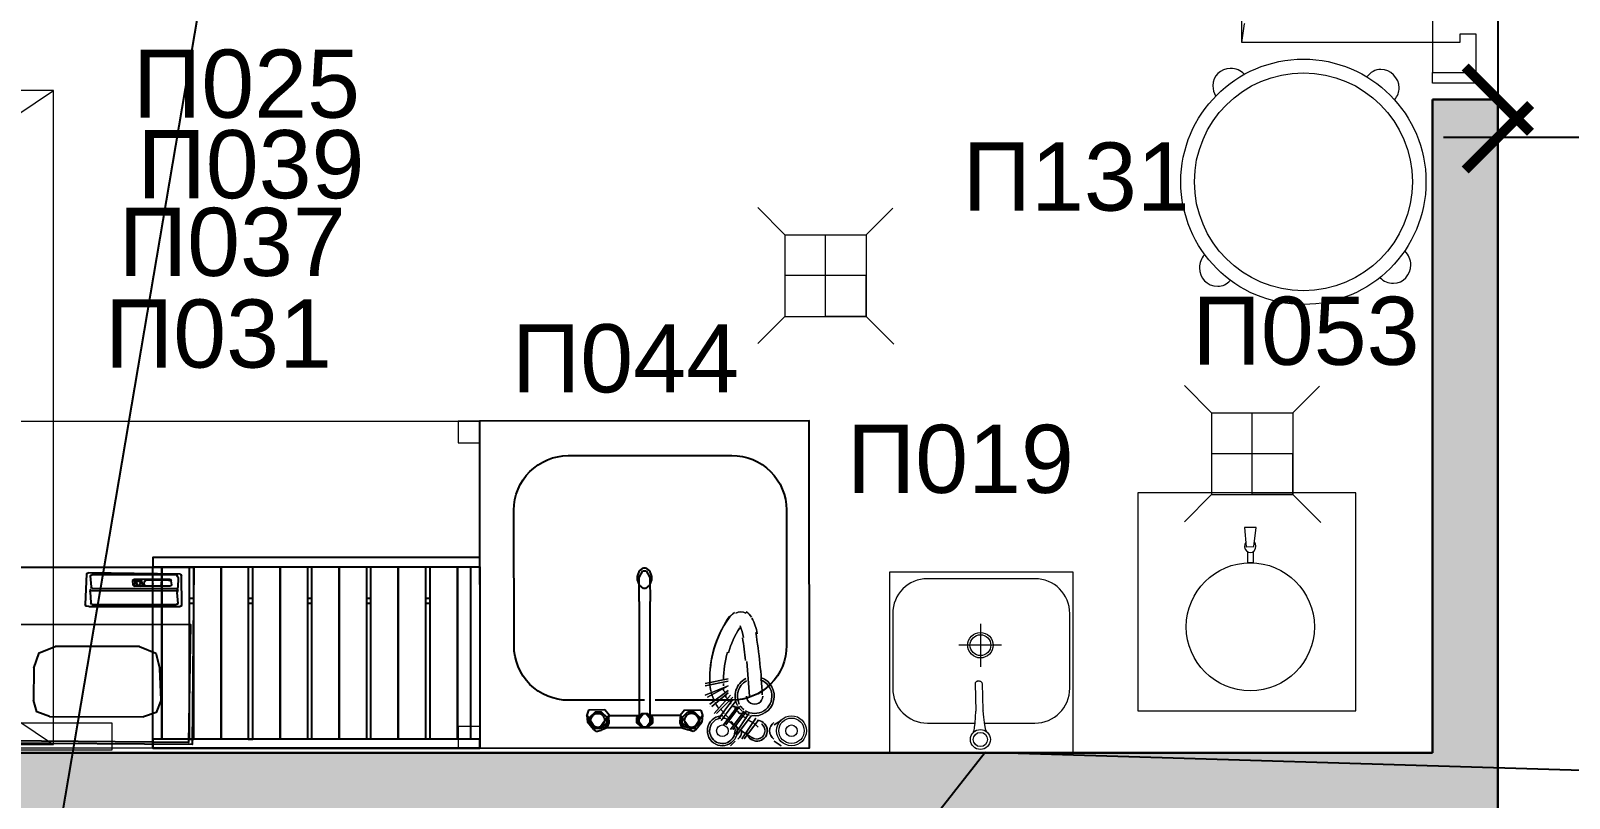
# Model space of a CAD drawing. Header units: millimetres. Extents: x -241391 to 8718866, y 0 to 143518.
# Drawn here: x -214727 to -211903, y 109487 to 110895 of the extents above; entities that cross this region are included whole.
import ezdxf
from ezdxf import colors
from ezdxf.entities.mleader import LeaderData, LeaderLine
from ezdxf.math import Vec2, Vec3

# ---------------------------------------------------------------- set-up
doc = ezdxf.new("R2010")
doc.units = ezdxf.units.MM
doc.header["$MEASUREMENT"] = 0
doc.linetypes.add('ACAD_ISO03W100', pattern=[30, 12, -18])
doc.layers.get('0').update_dxf_attribs({"color": 250, "lineweight": 9})
for name, color, linetype, lineweight in [('АР_Двери', 5, 'Continuous', 18), ('АР_Перегородки газоблок', 165, 'Continuous', 30), ('АР_Перегородки газоблок_Штрих', 165, 'Continuous', 5), ('ТХ_пищеблок', 30, 'Continuous', 20)]:
    doc.layers.add(name, color=color, linetype=linetype, lineweight=lineweight)
for name, color, linetype in [('ТХ_ВК_оборуд.ТХ', 5, 'Continuous'), ('ТХ_ВК_трапы', 5, 'Continuous'), ('ТХ_пищеблок_позиции', 5, 'Continuous')]:
    doc.layers.add(name, color=color, linetype=linetype)
doc.layers.add('ТХ_привязка ТХ', color=7, linetype='Continuous', true_color=0x163d5c)
doc.styles.add('Standart Arial', font='arial.ttf', dxfattribs={"width": 0.7, "height": 250})

# ---------------------------------------------------------------- blocks, each defined once
blk = doc.blocks.new('_Dot')
at = {"color": 0, "linetype": 'ByBlock', "lineweight": -2}
blk.add_line((-0.5, 0), (-1, 0), dxfattribs=at)
at = {"color": 0, "linetype": 'ByBlock', "const_width": 0.5}
blk.add_lwpolyline([(-0.25, 0, 1), (0.25, 0, 1)], format="xyb", close=True, dxfattribs=at)
blk = doc.blocks.new('Полуторная_на лестницу')
at = {"color": 253}
for points in [[(75, 80), (75, 1080), (124.9, 1080), (124.9, 80)], [(1375.1, 430), (1375.1, 80), (1425, 80), (1425, 430)]]:
    blk.add_lwpolyline(points, close=True, dxfattribs=at)
for points in [[(0, 0), (0, 80), (20, 80), (20, 0), (0, 0)], [(20, 80), (20, 0), (90, 0), (90, 30), (75, 30), (75, 80), (20, 80)], [(1480, 80), (1480, 0), (1410, 0), (1410, 30), (1425, 30), (1425, 80), (1480, 80)], [(1500, 0), (1500, 80), (1480, 80), (1480, 0), (1500, 0)]]:
    blk.add_lwpolyline(points, dxfattribs=at)
at = {"color": 253, "linetype": 'ACAD_ISO03W100', "ltscale": 3}
for centre, radius, start, end in [((75, 80), 1000, 0, 90), ((1465.4, 39.6), 392.5, 95.9075, 174.0925)]:
    blk.add_arc(centre, radius, start, end, dxfattribs=at)
blk = doc.blocks.new('Трап ТХ')
at = {"layer": 'ТХ_ВК_трапы', "color": 5, "lineweight": 0}
for p, q in [((305243.2, -196674.3), (305292.9, -196724.5)), ((305491.2, -196675.5), (305442.2, -196724.5)), ((305292.9, -196724.5), (305292.9, -196874.5)), ((305292.9, -196724.5), (305442.2, -196724.5)), ((305367.6, -196874.5), (305367.6, -196724.5)), ((305442.2, -196724.5), (305442.2, -196874.5)), ((305442.2, -196799.5), (305292.9, -196799.5)), ((305442.2, -196874.5), (305442.2, -196799.5)), ((305243.2, -196924.3), (305292.9, -196874.5)), ((305292.9, -196874.5), (305442.2, -196874.5)), ((305442.2, -196874.5), (305367.6, -196874.5)), ((305493.2, -196925.5), (305442.2, -196874.5))]:
    blk.add_line(p, q, dxfattribs=at)
blk = doc.blocks.new('_ArchTick')
at = {"color": 0, "linetype": 'ByBlock', "const_width": 0.15}
blk.add_lwpolyline([(-0.5, -0.5), (0.5, 0.5)], dxfattribs=at)

msp = doc.modelspace()

# ---------------------------------------------------------------- hatches: boundary and pattern name
at = {"layer": 'АР_Перегородки газоблок_Штрих', "ltscale": 100}
h = msp.add_hatch(dxfattribs=at)
h.set_pattern_fill('AR-CONC', color=253, scale=30)
h.set_pattern_definition([(50, (0, 0), (215.17805, -18.82564), [22.5, -247.5]), (355, (0, 0), (-41.6254, 225.65764), [18, -198]), (100.45144, (17.93, -1.57), (173.55265, 206.832), [19.12206, -210.34263]), (46.1842, (0, 60), (320.1724, -49.65578), [33.75, -371.25]), (96.63564, (26.68, 55.86), (280.3986, 292.2356), [28.6831, -315.51413]), (351.18416, (0, 60), (280.3986, 292.2356), [27, -297]), (21, (30, 45), (179.07212, -120.78567), [22.5, -247.5]), (326, (30, 45), (72.9946, 217.54501), [18, -198]), (71.45144, (44.92, 34.93), (252.06671, 96.75935), [19.12206, -210.34263]), (37.5, (0, 0), (3.647957, 99.868156), [0, -195.6, 0, -201, 0, -198.75]), (7.5, (0, 0), (78.92086, 118.323514), [0, -114.6, 0, -191.1, 0, -75.75]), (327.5, (-66.9, 0), (160.14673, -6.766462), [0, -75, 0, -234, 0, -310.5]), (317.5, (-96.9, 0), (174.95585, 30.031495), [0, -97.5, 0, -155.4, 0, -220.5])])
h.paths.add_polyline_path([(-212033.9, 110768.7), (-212153.9, 110768.7), (-212153.9, 109570.6), (-217983.9, 109570.6), (-217983.9, 109450.6), (-212153.9, 109450.6), (-212153.9, 108166), (-212033.9, 108166)])

# ---------------------------------------------------------------- linework, layer by layer
at = {"layer": 'АР_Перегородки газоблок', "ltscale": 100}
for points in [[(-212153.9, 110768.7), (-212033.9, 110768.7)], [(-212153.9, 110768.7), (-212153.9, 109570.6)], [(-217983.9, 109570.6), (-212153.9, 109570.6)]]:
    msp.add_lwpolyline(points, dxfattribs=at)
at = {"layer": 'АР_Перегородки газоблок', "color": 253, "ltscale": 100}
msp.add_lwpolyline([(-212033.9, 110768.7), (-212033.9, 108166)], dxfattribs=at)
at = {"layer": 'ТХ_пищеблок'}
for p, q in [((-216484.9, 109585.6, 40.2), (-214684.9, 110785.6, 40.2)), ((-216484.9, 110785.6, 40.2), (-214684.9, 109585.6, 40.2)), ((-214802.5, 110178.9, 35.1), (-213902.5, 110178.9, 35.1)), ((-213902.5, 110178.9, 35.1), (-213942.5, 110178.9, 35.1)), ((-213942.5, 110178.9, 35.1), (-213942.5, 110138.9, 35.1)), ((-213902.5, 110178.9, 35.1), (-213902.5, 109578.9, 35.1)), ((-213902.5, 110138.9, 35.1), (-213902.5, 110178.9, 35.1)), ((-213942.5, 110138.9, 35.1), (-213902.5, 110138.9, 35.1)), ((-212294.6, 110047.5), (-212694.6, 110047.5)), ((-212694.6, 110047.5), (-212694.6, 109647.5)), ((-212294.6, 109647.5), (-212294.6, 110047.5)), ((-212477.9, 109983.7, -11.1), (-212499.3, 109983.7, -11.1)), ((-212499.3, 109983.7, -11.1), (-212495.7, 109948.5, -11.1)), ((-212481.7, 109948.6, -11.1), (-212477.9, 109983.7, -11.1)), ((-212495.7, 109948.5, -11.1), (-212481.7, 109948.6, -11.1)), ((-212493.1, 109919, -11.1), (-212493.1, 109939, -11.1)), ((-212483.4, 109939.1, -11.1), (-212483.4, 109919, -11.1)), ((-212483.4, 109919, -11.1), (-212493.1, 109919, -11.1)), ((-212813.8, 109901.8, 35.1), (-213150.8, 109901.8, 35.1)), ((-213150.8, 109901.8, 35.1), (-213150.8, 109569.8, 35.1)), ((-212883.8, 109889.8, 35.1), (-213080.8, 109889.8, 35.1)), ((-212813.8, 109569.8, 35.1), (-212813.8, 109901.8, 35.1)), ((-213144.8, 109825.8, 35.1), (-213144.8, 109688.8, 35.1)), ((-212819.8, 109688.8, 35.1), (-212819.8, 109825.8, 35.1)), ((-212983.8, 109806.7, 35.1), (-212983.7, 109728.4, 35.1)), ((-212945.1, 109767.9, 35.1), (-213023.4, 109767.8, 35.1)), ((-212993.3, 109697.4, 35.1), (-212993, 109698.4, 35.1)), ((-212993.3, 109697.4, 35.1), (-212993, 109698.4, 35.1)), ((-212993.3, 109697.4, 35.1), (-212991.9, 109647, 35.1)), ((-212993.3, 109697.4, 35.1), (-212991.9, 109647, 35.1)), ((-212993, 109698.4, 35.1), (-212992.6, 109699.3, 35.1)), ((-212992.6, 109699.3, 35.1), (-212991.9, 109700.2, 35.1)), ((-212991.9, 109700.2, 35.1), (-212991.1, 109700.9, 35.1)), ((-212991.9, 109700.2, 35.1), (-212991.1, 109700.9, 35.1)), ((-212991.1, 109700.9, 35.1), (-212990.2, 109701.5, 35.1)), ((-212991.1, 109700.9, 35.1), (-212990.2, 109701.5, 35.1)), ((-212990.4, 109701.6, 35.1), (-212989.9, 109702, 35.1)), ((-212990.2, 109701.5, 35.1), (-212989.2, 109701.9, 35.1)), ((-212990.2, 109701.5, 35.1), (-212989.2, 109701.9, 35.1)), ((-212989.9, 109702, 35.1), (-212989.1, 109702.3, 35.1)), ((-212989.6, 109702, 35.1), (-212988.5, 109702.3, 35.1)), ((-212989.6, 109702, 35.1), (-212988.5, 109702.3, 35.1)), ((-212989.1, 109702.3, 35.1), (-212988.3, 109702.5, 35.1)), ((-212988.5, 109702.3, 35.1), (-212987.4, 109702.4, 35.1)), ((-212988.5, 109702.3, 35.1), (-212987.4, 109702.4, 35.1)), ((-212988.3, 109702.5, 35.1), (-212987.4, 109702.6, 35.1)), ((-212987.4, 109702.6, 35.1), (-212986.6, 109702.6, 35.1)), ((-212987.4, 109702.4, 35.1), (-212986.3, 109702.3, 35.1)), ((-212987.4, 109702.4, 35.1), (-212986.3, 109702.3, 35.1)), ((-212986.6, 109702.6, 35.1), (-212985.8, 109702.4, 35.1)), ((-212986.3, 109702.3, 35.1), (-212985.2, 109702.1, 35.1)), ((-212986.3, 109702.3, 35.1), (-212985.2, 109702.1, 35.1)), ((-212985.8, 109702.4, 35.1), (-212985, 109702.1, 35.1)), ((-212985, 109702.1, 35.1), (-212984.4, 109701.8, 35.1)), ((-212984.9, 109702.1, 35.1), (-212983.8, 109701.7, 35.1)), ((-212984.9, 109702.1, 35.1), (-212983.8, 109701.7, 35.1)), ((-212983.8, 109701.7, 35.1), (-212982.9, 109701.1, 35.1)), ((-212983.8, 109701.7, 35.1), (-212982.9, 109701.1, 35.1)), ((-212982.9, 109701.1, 35.1), (-212982.1, 109700.4, 35.1)), ((-212982.9, 109701.1, 35.1), (-212982.1, 109700.4, 35.1)), ((-212982.1, 109700.4, 35.1), (-212981.4, 109699.6, 35.1)), ((-212981.4, 109699.6, 35.1), (-212980.9, 109698.7, 35.1)), ((-212981.4, 109699.6, 35.1), (-212980.9, 109698.7, 35.1)), ((-212980.9, 109698.7, 35.1), (-212980.6, 109697.8, 35.1)), ((-212980.9, 109698.7, 35.1), (-212980.6, 109697.8, 35.1)), ((-212980.6, 109697.8, 35.1), (-212979.1, 109648.4, 35.1)), ((-212993.5, 109624.6, 35.1), (-212992.5, 109635.6, 35.1)), ((-212992.5, 109635.6, 35.1), (-212991.9, 109647, 35.1)), ((-212979.2, 109648.4, 35.1), (-212979.1, 109648.4, 35.1)), ((-212979.1, 109648.4, 35.1), (-212979, 109647.4, 35.1)), ((-212979.1, 109648.4, 35.1), (-212979, 109647.4, 35.1)), ((-212977.8, 109636, 35.1), (-212979, 109647.4, 35.1)), ((-212976.5, 109625.7, 35.1), (-212977.8, 109636, 35.1)), ((-212975.2, 109617.8, 35.1), (-212976.5, 109625.8, 35.1)), ((-212694.6, 109647.5), (-212294.6, 109647.5)), ((-213902.5, 109618.9, 35.1), (-213942.5, 109618.9, 35.1)), ((-213942.5, 109618.9, 35.1), (-213942.5, 109578.9, 35.1)), ((-213902.5, 109578.9, 35.1), (-213902.5, 109618.9, 35.1)), ((-213080.8, 109624.8, 35.1), (-212993.5, 109624.8, 35.1)), ((-212996.8, 109607.5, 35.1), (-212995.5, 109610.9, 35.1)), ((-212995.5, 109610.7, 35.1), (-212994.4, 109616.7, 35.1)), ((-212994.4, 109616.7, 35.1), (-212993.5, 109624.7, 35.1)), ((-212976.4, 109624.8, 35.1), (-212883.8, 109624.8, 35.1)), ((-212973.7, 109612, 35.1), (-212975.2, 109617.8, 35.1)), ((-212972.2, 109608.8, 35.1), (-212973.7, 109612.1, 35.1)), ((-212972.2, 109608.8, 35.1), (-212973.7, 109612.1, 35.1)), ((-213902.5, 109578.9, 35.1), (-214802.5, 109578.9, 35.1)), ((-213942.5, 109578.9, 35.1), (-213902.5, 109578.9, 35.1)), ((-213150.8, 109569.8, 35.1), (-212813.8, 109569.8, 35.1))]:
    msp.add_line(p, q, dxfattribs=at)
at = {"layer": 'ТХ_пищеблок', "linetype": 'ByBlock', "lineweight": -2, "ltscale": 100}
for p, q in [((-213609.3, 109904, 35.1), (-213602.3, 109910, 35.1)), ((-213602.3, 109910, 35.1), (-213598.3, 109910, 35.1)), ((-213598.3, 109910, 35.1), (-213591.3, 109904, 35.1)), ((-213613.3, 109894, 35.1), (-213609.3, 109904, 35.1)), ((-213613.3, 109888, 35.1), (-213613.3, 109894, 35.1)), ((-213609.3, 109878, 35.1), (-213613.3, 109888, 35.1)), ((-213610.3, 109892, 35.1), (-213603.3, 109904, 35.1)), ((-213610.2, 109848, 35.1), (-213610.3, 109892, 35.1)), ((-213603.3, 109904, 35.1), (-213597.3, 109904, 35.1)), ((-213597.3, 109904, 35.1), (-213590.3, 109892, 35.1)), ((-213591.3, 109904, 35.1), (-213587.3, 109894, 35.1)), ((-213587.3, 109888, 35.1), (-213591.3, 109878, 35.1)), ((-213590.3, 109892, 35.1), (-213590.2, 109848, 35.1)), ((-213587.3, 109894, 35.1), (-213587.3, 109888, 35.1)), ((-213602.3, 109872, 35.1), (-213609.3, 109878, 35.1)), ((-213598.3, 109872, 35.1), (-213602.3, 109872, 35.1)), ((-213591.3, 109878, 35.1), (-213598.3, 109872, 35.1)), ((-213610.2, 109848, 35.1), (-213610, 109639, 35.1)), ((-213590, 109638.9, 35.1), (-213590.2, 109848, 35.1)), ((-213703, 109648.3, 35.1), (-213706.1, 109639.3, 35.1)), ((-213703, 109648.3, 35.1), (-213706.1, 109639.3, 35.1)), ((-213690.1, 109615.2, 35.1), (-213706.1, 109639.3, 35.1)), ((-213706.1, 109639.3, 35.1), (-213705.1, 109626.3, 35.1)), ((-213690.1, 109615.2, 35.1), (-213706.1, 109639.3, 35.1)), ((-213694.1, 109613.2, 35.1), (-213705.1, 109626.3, 35.1)), ((-213694.1, 109613.2, 35.1), (-213705.1, 109626.3, 35.1)), ((-213673, 109649.2, 35.1), (-213703, 109648.3, 35.1)), ((-213673, 109649.2, 35.1), (-213703, 109648.3, 35.1)), ((-213691, 109645.2, 35.1), (-213701.1, 109635.3, 35.1)), ((-213691, 109645.2, 35.1), (-213701.1, 109635.3, 35.1)), ((-213701.1, 109625.3, 35.1), (-213701.1, 109635.3, 35.1)), ((-213701.1, 109625.3, 35.1), (-213701.1, 109635.3, 35.1)), ((-213679, 109645.2, 35.1), (-213691, 109645.2, 35.1)), ((-213679, 109645.2, 35.1), (-213691, 109645.2, 35.1)), ((-213668.1, 109636.2, 35.1), (-213682.1, 109616.2, 35.1)), ((-213668.1, 109636.2, 35.1), (-213682.1, 109616.2, 35.1)), ((-213669.1, 109635.2, 35.1), (-213679, 109645.2, 35.1)), ((-213669.1, 109635.2, 35.1), (-213679, 109645.2, 35.1)), ((-213665.1, 109639.2, 35.1), (-213673, 109649.2, 35.1)), ((-213665.1, 109639.2, 35.1), (-213673, 109649.2, 35.1)), ((-213671.1, 109618.2, 35.1), (-213666.1, 109627.2, 35.1)), ((-213671.1, 109618.2, 35.1), (-213666.1, 109627.2, 35.1)), ((-213669.1, 109625.2, 35.1), (-213669.1, 109635.2, 35.1)), ((-213669.1, 109625.2, 35.1), (-213669.1, 109635.2, 35.1)), ((-213668.1, 109636.2, 35.1), (-213665.1, 109639.2, 35.1)), ((-213668.1, 109636.2, 35.1), (-213665.1, 109639.2, 35.1)), ((-213666.1, 109627.2, 35.1), (-213668.1, 109636.2, 35.1)), ((-213666.1, 109627.2, 35.1), (-213668.1, 109636.2, 35.1)), ((-213665.1, 109639.2, 35.1), (-213666.1, 109636.2, 35.1)), ((-213665.1, 109639.2, 35.1), (-213666.1, 109636.2, 35.1)), ((-213665.1, 109625.2, 35.1), (-213666.1, 109636.2, 35.1)), ((-213665.1, 109625.2, 35.1), (-213666.1, 109636.2, 35.1)), ((-213665.2, 109638.9, 35.1), (-213610, 109638.9, 35.1)), ((-213606.1, 109642.1, 35.1), (-213615.1, 109635.1, 35.1)), ((-213606.1, 109642.1, 35.1), (-213615.1, 109635.1, 35.1)), ((-213615.1, 109635.1, 35.1), (-213615.1, 109625.1, 35.1)), ((-213615.1, 109635.1, 35.1), (-213615.1, 109625.1, 35.1)), ((-213605.1, 109642.1, 35.1), (-213612.1, 109635.1, 35.1)), ((-213605.1, 109642.1, 35.1), (-213612.1, 109635.1, 35.1)), ((-213612.1, 109635.1, 35.1), (-213612.1, 109624.1, 35.1)), ((-213612.1, 109635.1, 35.1), (-213612.1, 109624.1, 35.1)), ((-213610.1, 109632.9, 35.1), (-213603.1, 109642.1, 35.1)), ((-213610.1, 109627, 35.1), (-213610.1, 109632.9, 35.1)), ((-213610.1, 109627.1, 35.1), (-213603.1, 109617.1, 35.1)), ((-213610.1, 109627.1, 35.1), (-213603.1, 109617.1, 35.1)), ((-213594.1, 109642.1, 35.1), (-213606.1, 109642.1, 35.1)), ((-213594.1, 109642.1, 35.1), (-213606.1, 109642.1, 35.1)), ((-213590.1, 109632.9, 35.1), (-213597.1, 109642.1, 35.1)), ((-213597.1, 109617.1, 35.1), (-213590.1, 109627.1, 35.1)), ((-213597.1, 109617.1, 35.1), (-213590.1, 109627.1, 35.1)), ((-213588.1, 109635, 35.1), (-213595.1, 109642.1, 35.1)), ((-213588.1, 109635, 35.1), (-213595.1, 109642.1, 35.1)), ((-213585.1, 109635, 35.1), (-213594.1, 109642.1, 35.1)), ((-213585.1, 109635, 35.1), (-213594.1, 109642.1, 35.1)), ((-213590.1, 109627.1, 35.1), (-213590.1, 109632.9, 35.1)), ((-213534.9, 109639, 35.1), (-213590, 109638.9, 35.1)), ((-213588.1, 109624, 35.1), (-213588.1, 109635, 35.1)), ((-213588.1, 109624, 35.1), (-213588.1, 109635, 35.1)), ((-213585.1, 109625, 35.1), (-213585.1, 109635, 35.1)), ((-213585.1, 109625, 35.1), (-213585.1, 109635, 35.1)), ((-213535, 109639.3, 35.1), (-213527.1, 109649.3, 35.1)), ((-213535, 109639.3, 35.1), (-213527.1, 109649.3, 35.1)), ((-213535, 109639.3, 35.1), (-213534, 109636.3, 35.1)), ((-213532, 109636.3, 35.1), (-213535, 109639.3, 35.1)), ((-213535, 109639.3, 35.1), (-213534, 109636.3, 35.1)), ((-213532, 109636.3, 35.1), (-213535, 109639.3, 35.1)), ((-213535, 109625.3, 35.1), (-213534, 109636.3, 35.1)), ((-213535, 109625.3, 35.1), (-213534, 109636.3, 35.1)), ((-213534, 109627.3, 35.1), (-213532, 109636.3, 35.1)), ((-213534, 109627.3, 35.1), (-213532, 109636.3, 35.1)), ((-213529, 109618.3, 35.1), (-213534, 109627.3, 35.1)), ((-213529, 109618.3, 35.1), (-213534, 109627.3, 35.1)), ((-213532, 109636.3, 35.1), (-213518, 109616.4, 35.1)), ((-213532, 109636.3, 35.1), (-213518, 109616.4, 35.1)), ((-213531, 109635.3, 35.1), (-213521.1, 109645.4, 35.1)), ((-213531, 109635.3, 35.1), (-213521.1, 109645.4, 35.1)), ((-213531, 109625.3, 35.1), (-213531, 109635.3, 35.1)), ((-213531, 109625.3, 35.1), (-213531, 109635.3, 35.1)), ((-213527.1, 109649.3, 35.1), (-213497.1, 109648.4, 35.1)), ((-213527.1, 109649.3, 35.1), (-213497.1, 109648.4, 35.1)), ((-213521.1, 109645.4, 35.1), (-213509.1, 109645.4, 35.1)), ((-213521.1, 109645.4, 35.1), (-213509.1, 109645.4, 35.1)), ((-213510, 109615.4, 35.1), (-213494, 109639.5, 35.1)), ((-213510, 109615.4, 35.1), (-213494, 109639.5, 35.1)), ((-213509.1, 109645.4, 35.1), (-213499, 109635.4, 35.1)), ((-213509.1, 109645.4, 35.1), (-213499, 109635.4, 35.1)), ((-213505.9, 109613.4, 35.1), (-213495, 109626.4, 35.1)), ((-213505.9, 109613.4, 35.1), (-213495, 109626.4, 35.1)), ((-213499, 109625.4, 35.1), (-213499, 109635.4, 35.1)), ((-213499, 109625.4, 35.1), (-213499, 109635.4, 35.1)), ((-213497.1, 109648.4, 35.1), (-213494, 109639.5, 35.1)), ((-213497.1, 109648.4, 35.1), (-213494, 109639.5, 35.1)), ((-213494, 109639.5, 35.1), (-213495, 109626.4, 35.1)), ((-213701.1, 109625.3, 35.1), (-213691.1, 109616.2, 35.1)), ((-213701.1, 109625.3, 35.1), (-213691.1, 109616.2, 35.1)), ((-213694.1, 109613.2, 35.1), (-213692.1, 109616.2, 35.1)), ((-213694.1, 109613.2, 35.1), (-213692.1, 109616.2, 35.1)), ((-213694.1, 109613.2, 35.1), (-213689.1, 109609.2, 35.1)), ((-213694.1, 109613.2, 35.1), (-213689.1, 109609.2, 35.1)), ((-213692.1, 109616.2, 35.1), (-213690.1, 109615.2, 35.1)), ((-213692.1, 109616.2, 35.1), (-213690.1, 109615.2, 35.1)), ((-213691.1, 109616.2, 35.1), (-213679.1, 109616.2, 35.1)), ((-213691.1, 109616.2, 35.1), (-213679.1, 109616.2, 35.1)), ((-213683.1, 109614.2, 35.1), (-213690.1, 109615.2, 35.1)), ((-213683.1, 109614.2, 35.1), (-213690.1, 109615.2, 35.1)), ((-213689.1, 109609.2, 35.1), (-213680.1, 109612.2, 35.1)), ((-213689.1, 109609.2, 35.1), (-213680.1, 109612.2, 35.1)), ((-213683.1, 109614.2, 35.1), (-213682.1, 109616.2, 35.1)), ((-213683.1, 109614.2, 35.1), (-213682.1, 109616.2, 35.1)), ((-213682.1, 109616.2, 35.1), (-213671.1, 109618.2, 35.1)), ((-213682.1, 109616.2, 35.1), (-213671.1, 109618.2, 35.1)), ((-213669.1, 109616.2, 35.1), (-213680.1, 109612.2, 35.1)), ((-213669.1, 109616.2, 35.1), (-213680.1, 109612.2, 35.1)), ((-213679.1, 109616.2, 35.1), (-213669.1, 109625.2, 35.1)), ((-213679.1, 109616.2, 35.1), (-213669.1, 109625.2, 35.1)), ((-213669.1, 109616.2, 35.1), (-213665.1, 109625.2, 35.1)), ((-213669.1, 109616.2, 35.1), (-213665.1, 109625.2, 35.1)), ((-213531, 109616.3, 35.1), (-213669.1, 109616.2, 35.1)), ((-213615.1, 109625.1, 35.1), (-213606.1, 109618.1, 35.1)), ((-213615.1, 109625.1, 35.1), (-213606.1, 109618.1, 35.1)), ((-213612.1, 109624.1, 35.1), (-213605.1, 109617.1, 35.1)), ((-213612.1, 109624.1, 35.1), (-213605.1, 109617.1, 35.1)), ((-213606.1, 109618.1, 35.1), (-213594.1, 109618.1, 35.1)), ((-213606.1, 109618.1, 35.1), (-213594.1, 109618.1, 35.1)), ((-213605.1, 109617.1, 35.1), (-213595.1, 109617.1, 35.1)), ((-213605.1, 109617.1, 35.1), (-213595.1, 109617.1, 35.1)), ((-213595.1, 109617.1, 35.1), (-213588.1, 109624, 35.1)), ((-213595.1, 109617.1, 35.1), (-213588.1, 109624, 35.1)), ((-213594.1, 109618.1, 35.1), (-213585.1, 109625, 35.1)), ((-213594.1, 109618.1, 35.1), (-213585.1, 109625, 35.1)), ((-213531, 109616.3, 35.1), (-213535, 109625.3, 35.1)), ((-213531, 109616.3, 35.1), (-213535, 109625.3, 35.1)), ((-213521, 109616.4, 35.1), (-213531, 109625.3, 35.1)), ((-213521, 109616.4, 35.1), (-213531, 109625.3, 35.1)), ((-213531, 109616.3, 35.1), (-213519.9, 109612.4, 35.1)), ((-213531, 109616.3, 35.1), (-213519.9, 109612.4, 35.1)), ((-213518, 109616.4, 35.1), (-213529, 109618.3, 35.1)), ((-213518, 109616.4, 35.1), (-213529, 109618.3, 35.1)), ((-213509, 109616.4, 35.1), (-213521, 109616.4, 35.1)), ((-213509, 109616.4, 35.1), (-213521, 109616.4, 35.1)), ((-213510.9, 109609.4, 35.1), (-213519.9, 109612.4, 35.1)), ((-213510.9, 109609.4, 35.1), (-213519.9, 109612.4, 35.1)), ((-213517, 109614.4, 35.1), (-213518, 109616.4, 35.1)), ((-213517, 109614.4, 35.1), (-213518, 109616.4, 35.1)), ((-213517, 109614.4, 35.1), (-213510, 109615.4, 35.1)), ((-213517, 109614.4, 35.1), (-213510, 109615.4, 35.1)), ((-213505.9, 109613.4, 35.1), (-213510.9, 109609.4, 35.1)), ((-213505.9, 109613.4, 35.1), (-213510.9, 109609.4, 35.1)), ((-213508, 109616.4, 35.1), (-213510, 109615.4, 35.1)), ((-213508, 109616.4, 35.1), (-213510, 109615.4, 35.1)), ((-213499, 109625.4, 35.1), (-213509, 109616.4, 35.1)), ((-213499, 109625.4, 35.1), (-213509, 109616.4, 35.1)), ((-213505.9, 109613.4, 35.1), (-213508, 109616.4, 35.1)), ((-213505.9, 109613.4, 35.1), (-213508, 109616.4, 35.1))]:
    msp.add_line(p, q, dxfattribs=at)
at = {"layer": 'ТХ_пищеблок', "elevation": 40.2}
msp.add_lwpolyline([(-216484.9, 109585.6), (-214684.9, 109585.6), (-214684.9, 110785.6), (-216484.9, 110785.6)], close=True, dxfattribs=at)
at = {"layer": 'ТХ_пищеблок', "lineweight": -2, "ltscale": 100, "elevation": 35.1}
msp.add_lwpolyline([(-213902.5, 109578.9), (-213297.5, 109579.4), (-213298, 110179.4), (-213903, 110178.9), (-213902.5, 109578.9)], dxfattribs=at)
msp.add_lwpolyline([(-213600.6, 109666.9), (-213739.8, 109666.7, -0.414214), (-213839.9, 109766.7), (-213840.1, 110015.5, -0.414214), (-213740.2, 110115.6), (-213439.9, 110115.8, -0.414214), (-213339.8, 110015.9), (-213339.6, 109767.1, -0.414214), (-213439.5, 109667), (-213580.6, 109666.9)], format="xyb", dxfattribs=at)
at = {"layer": 'ТХ_пищеблок', "lineweight": -2}
for points in [[(-214780.1, 109911.1), (-214427.6, 109910.8), (-214430.4, 109585.9), (-214780.1, 109588.1), (-214780.1, 109911.1), (-214780.1, 109911.1)], [(-214624.5, 109898.6), (-214627, 109842.3)], [(-214624.5, 109898.6), (-214621.7, 109900.5)], [(-214452.1, 109897.9), (-214621.7, 109900.5)], [(-214617.8, 109894.9), (-214615, 109896.9)], [(-214617.8, 109894.9), (-214616.3, 109874.9)], [(-214459.7, 109896.7), (-214615, 109896.9)], [(-214540.4, 109886.3), (-214537.6, 109888.2)], [(-214540.4, 109886.3), (-214539.3, 109878.7)], [(-214470.9, 109888.8), (-214537.6, 109888.2)], [(-214535.6, 109885.4), (-214537.6, 109888.2)], [(-214534.5, 109877.8), (-214537.3, 109875.8), (-214536.5, 109880.6)], [(-214535.6, 109885.4), (-214536.5, 109880.6)], [(-214525.2, 109888.5), (-214535.6, 109885.4)], [(-214526, 109883.7), (-214526.9, 109879), (-214529.7, 109877), (-214531.7, 109879.8), (-214533.6, 109882.6), (-214532.8, 109887.4), (-214530.8, 109884.6), (-214528, 109886.5), (-214526, 109883.7), (-214526, 109883.7)], [(-214525.2, 109888.5), (-214523.2, 109885.7)], [(-214522.1, 109878.1), (-214523.2, 109885.7)], [(-214518.5, 109884.9), (-214519.3, 109880.1)], [(-214517.3, 109877.3), (-214519.3, 109880.1)], [(-214518.5, 109884.9), (-214515.6, 109886.8)], [(-214473.7, 109886.9), (-214515.6, 109886.8)], [(-214502.1, 109879.5), (-214503.3, 109887.1)], [(-214487.8, 109877), (-214486.1, 109886.6)], [(-214473.7, 109886.9), (-214468.9, 109886)], [(-214470.9, 109888.8), (-214468.9, 109886)], [(-214467.8, 109878.4), (-214468.9, 109886)], [(-214467.8, 109878.4), (-214468.9, 109886)], [(-214459.7, 109896.7), (-214457.7, 109893.9), (-214455.7, 109891.1)], [(-214456.3, 109873.9), (-214455.7, 109891.1)], [(-214452.1, 109897.9), (-214450.1, 109895.1)], [(-214449.8, 109840.8), (-214450.1, 109895.1)], [(-214618, 109865.4), (-214617.2, 109870.2), (-214615.2, 109867.3)], [(-214618, 109865.4), (-214616.6, 109845.4)], [(-214614.4, 109872.1), (-214616.3, 109874.9)], [(-214459.9, 109867.2), (-214615.2, 109867.3)], [(-214614.4, 109872.1), (-214459.1, 109872)], [(-214537.3, 109875.8), (-214539.3, 109878.7)], [(-214537.3, 109875.8), (-214470.6, 109876.5)], [(-214534.5, 109877.8), (-214524.9, 109876.1)], [(-214522.1, 109878.1), (-214524.9, 109876.1)], [(-214517.3, 109877.3), (-214470.6, 109876.5)], [(-214467.8, 109878.4), (-214470.6, 109876.5)], [(-214467.8, 109878.4), (-214470.6, 109876.5)], [(-214459.9, 109867.2), (-214457.1, 109869.2), (-214457.9, 109864.4)], [(-214456.3, 109873.9), (-214459.1, 109872)], [(-214456.5, 109844.4), (-214457.9, 109864.4)], [(-214620.3, 109838.6), (-214625, 109839.5), (-214627, 109842.3)], [(-214620.3, 109838.6), (-214452.6, 109838.8)], [(-214614.6, 109842.6), (-214616.6, 109845.4)], [(-214614.6, 109842.6), (-214459.3, 109842.4)], [(-214456.5, 109844.4), (-214459.3, 109842.4)], [(-214449.8, 109840.8), (-214452.6, 109838.8)], [(-214773.8, 109806.4), (-214433.7, 109805.9), (-214437.2, 109589.5), (-214774.5, 109592.1), (-214773.8, 109806.4), (-214773.8, 109806.4)], [(-214721.4, 109725.7), (-214711.6, 109753.6), (-214682.4, 109765.7)], [(-214527.1, 109765.6), (-214682.4, 109765.7)], [(-214527.1, 109765.6), (-214497.2, 109752.9), (-214489.9, 109724.5)], [(-214721.4, 109725.7), (-214721.9, 109666.7)], [(-214487.6, 109667.4), (-214489.9, 109724.5)], [(-214692.7, 109636.9), (-214715.7, 109645.8), (-214721.9, 109666.7)], [(-214487.6, 109667.4), (-214496.6, 109644.3), (-214520.2, 109636.2)], [(-214692.7, 109636.9), (-214520.2, 109636.2)]]:
    msp.add_lwpolyline(points, dxfattribs=at)
for points, elevation in [([(-213902.5, 109928.4), (-214502.9, 109928.4), (-214502.9, 109911.7), (-213902.5, 109911.7)], 35.1), ([(-214486.2, 109861.6), (-214486.2, 109911.7)], 35.1), ([(-214377.7, 109861.6), (-214377.7, 109911.7)], 35.1), ([(-214269.3, 109861.6), (-214269.3, 109911.7)], 35.1), ([(-214160.8, 109861.6), (-214160.8, 109911.7)], 35.1), ([(-214052.3, 109861.6), (-214052.3, 109911.7)], 35.1), ([(-213943.8, 109861.6), (-213943.8, 109911.7)], 35.1), ([(-214486.2, 109844.9), (-214486.2, 109861.6)], 35.1), ([(-214436.2, 109844.9), (-214427.8, 109844.9), (-214427.8, 109853.3), (-214436.2, 109853.3)], 35.1), ([(-214377.7, 109844.9), (-214377.7, 109861.6)], 35.1), ([(-214319.3, 109844.9), (-214319.3, 109853.3), (-214327.7, 109853.3), (-214327.7, 109844.9)], 35.1), ([(-214269.3, 109844.9), (-214269.3, 109861.6)], 35.1), ([(-214219.2, 109844.9), (-214210.8, 109844.9), (-214210.8, 109853.3), (-214219.2, 109853.3)], 35.1), ([(-214160.8, 109844.9), (-214160.8, 109861.6)], 35.1), ([(-214110.7, 109844.9), (-214102.4, 109844.9), (-214102.4, 109853.3), (-214110.7, 109853.3)], 35.1), ([(-214052.3, 109844.9), (-214052.3, 109861.6)], 35.1), ([(-214002.2, 109844.9), (-213993.9, 109844.9), (-213993.9, 109853.3), (-214002.2, 109853.3)], 35.1), ([(-213943.8, 109844.9), (-213943.8, 109861.6)], 35.1), ([(-213902.5, 109595.6), (-214502.9, 109595.6), (-214502.9, 109578.9), (-213902.5, 109578.9)], -779)]:
    msp.add_lwpolyline(points, close=True, dxfattribs=dict(at, elevation=elevation))
at = {"layer": 'ТХ_пищеблок', "lineweight": -2, "elevation": 35.1}
for points in [[(-214319.3, 109595.6), (-214319.3, 109844.9), (-214319.3, 109861.6), (-214319.3, 109911.7), (-214269.3, 109911.7), (-214210.8, 109911.7), (-213902.5, 109911.7), (-213902.5, 109578.9), (-214502.9, 109578.9), (-214502.9, 109911.7), (-214486.2, 109911.7), (-214436.2, 109911.7), (-214377.7, 109911.7), (-214327.7, 109911.7), (-214327.7, 109861.6), (-214327.7, 109844.9), (-214327.7, 109595.6)], [(-214436.2, 109911.7), (-214436.2, 109861.6), (-214436.2, 109844.9), (-214436.2, 109595.6)], [(-214427.8, 109595.6), (-214427.8, 109844.9), (-214427.8, 109861.6), (-214427.8, 109911.7)], [(-214219.2, 109911.7), (-214219.2, 109861.6), (-214219.2, 109844.9), (-214219.2, 109595.6)], [(-214210.8, 109595.6), (-214210.8, 109844.9), (-214210.8, 109861.6), (-214210.8, 109911.7)], [(-214110.7, 109911.7), (-214110.7, 109861.6), (-214110.7, 109844.9), (-214110.7, 109595.6)], [(-214102.4, 109595.6), (-214102.4, 109844.9), (-214102.4, 109861.6), (-214102.4, 109911.7)], [(-214002.2, 109911.7), (-214002.2, 109861.6), (-214002.2, 109844.9), (-214002.2, 109595.6)], [(-213993.9, 109595.6), (-213993.9, 109844.9), (-213993.9, 109861.6), (-213993.9, 109911.7)], [(-213919.8, 109911.7), (-213919.8, 109595.6)], [(-214486.2, 109844.9), (-214486.2, 109853.3), (-214486.2, 109844.9)], [(-214377.7, 109844.9), (-214377.7, 109853.3), (-214377.7, 109844.9)], [(-214269.3, 109844.9), (-214269.3, 109853.3), (-214269.3, 109844.9)], [(-214160.8, 109844.9), (-214160.8, 109853.3), (-214160.8, 109844.9)], [(-214052.3, 109844.9), (-214052.3, 109853.3), (-214052.3, 109844.9)], [(-213943.8, 109844.9), (-213943.8, 109853.3), (-213943.8, 109844.9)], [(-214486.2, 109595.6), (-214486.2, 109844.9)], [(-214486.2, 109844.9), (-214486.2, 109595.6)], [(-214377.7, 109595.6), (-214377.7, 109844.9)], [(-214377.7, 109844.9), (-214377.7, 109595.6)], [(-214269.3, 109595.6), (-214269.3, 109844.9)], [(-214269.3, 109844.9), (-214269.3, 109595.6)], [(-214160.8, 109595.6), (-214160.8, 109844.9)], [(-214160.8, 109844.9), (-214160.8, 109595.6)], [(-214052.3, 109595.6), (-214052.3, 109844.9)], [(-214052.3, 109844.9), (-214052.3, 109595.6)], [(-213943.8, 109595.6), (-213943.8, 109844.9)], [(-213943.8, 109844.9), (-213943.8, 109595.6)], [(-214486.2, 109595.6), (-214486.2, 109595.6)], [(-214486.2, 109595.6), (-214486.2, 109595.6)], [(-214486.2, 109595.6), (-214486.2, 109595.6)], [(-214436.2, 109595.6), (-214436.2, 109595.6)], [(-214436.2, 109595.6), (-214427.8, 109595.6), (-214436.2, 109595.6)], [(-214427.8, 109595.6), (-214427.8, 109595.6)], [(-214377.7, 109595.6), (-214377.7, 109595.6)], [(-214377.7, 109595.6), (-214377.7, 109595.6)], [(-214377.7, 109595.6), (-214377.7, 109595.6)], [(-214327.7, 109595.6), (-214327.7, 109595.6)], [(-214319.3, 109595.6), (-214327.7, 109595.6), (-214319.3, 109595.6)], [(-214319.3, 109595.6), (-214319.3, 109595.6)], [(-214269.3, 109595.6), (-214269.3, 109595.6)], [(-214269.3, 109595.6), (-214269.3, 109595.6)], [(-214269.3, 109595.6), (-214269.3, 109595.6)], [(-214210.8, 109595.6), (-214210.8, 109595.6)], [(-214210.8, 109595.6), (-214210.8, 109595.6)], [(-214210.8, 109595.6), (-214210.8, 109595.6)]]:
    msp.add_lwpolyline(points, dxfattribs=at)
at = {"layer": 'ТХ_пищеблок', "lineweight": 0, "elevation": 35.1}
for points in [[(-213446.9, 109817.3, -0.098402), (-213435.1, 109827.6, 0.098402), (-213446.4, 109816.3, 0.153885), (-213480.7, 109700.4, -0.153885), (-213446.9, 109817.3)], [(-213403.3, 109598.1, -0.016359), (-213423, 109611.1, 0.016359), (-213402, 109598.4, 1.000109), (-213385.9, 109623.3, -1.000109), (-213403.3, 109598.1)]]:
    msp.add_lwpolyline(points, format="xyb", dxfattribs=at)
for points in [[(-213414.2, 109826.3, 0.263202), (-213432.9, 109826.3, -0.263202)], [(-213403.9, 109819, 0.128446), (-213413.5, 109829, -0.128446)], [(-213425.3, 109799.4, 0.086562), (-213446.3, 109753.9, -0.086562)], [(-213418.9, 109782.1, 0.048642), (-213424.6, 109803.1, -0.048642)], [(-213393.4, 109788.9, 0.076793), (-213403.1, 109817.6, -0.076793)], [(-213415, 109739.6, 0.021688), (-213420.7, 109781.3, -0.021688)], [(-213384.3, 109676.8, 0.030153), (-213396.1, 109791.2, -0.030153)], [(-213447.8, 109754.9, 0.073497), (-213455.3, 109704.1, -0.073497)], [(-213407.8, 109674.3, 0.008531), (-213412.6, 109737.9, -0.008531)], [(-213480.5, 109698.4, 0.043708), (-213478.2, 109682.7, -0.043708)], [(-213414.2, 109706.5, 0.423103), (-213429.9, 109657.3, -0.423103)], [(-213413, 109702.4, 0.413779), (-213426.3, 109659.5, -0.413779)], [(-213415.1, 109647.4, 1.108707), (-213387.2, 109704.1, -1.108707)], [(-213404.2, 109638.8, 0.921844), (-213386.6, 109708.3, -0.921844)], [(-213477.2, 109679, 0.038822), (-213472.4, 109665.9, -0.038822)], [(-213470.7, 109662.4, 0.030446), (-213465.1, 109652.9, -0.030446)], [(-213424.5, 109656.6, 0.075801), (-213418.1, 109649.6, -0.075801)], [(-213413, 109674.3, 1.000049), (-213383.4, 109674.3, -1.000049)], [(-213456.3, 109638.3, 3.349514), (-213431.8, 109620.7, -3.349514)], [(-213460, 109634, 2.5734), (-213434.6, 109615.4, -2.5734)], [(-213460.5, 109650.9, 0.021049), (-213453.9, 109642.7, -0.021049)], [(-213445.2, 109630.6, 0.121122), (-213455.8, 109634, -0.121122)], [(-213451.4, 109639.9, 0.020071), (-213444.2, 109632.8, -0.020071)], [(-213444.2, 109627.3, 0.006867), (-213436.7, 109621.3, -0.006867)], [(-213436.1, 109620, 0.111571), (-213442.1, 109628.3, -0.111571)], [(-213427.6, 109653.6, 0.071236), (-213420.6, 109646.2, -0.071236)], [(-213417.4, 109643.9, 0.071497), (-213408, 109639.7, -0.071497)], [(-213411.8, 109604.1, 1.879148), (-213393.5, 109629.9, -1.879148)], [(-213410.9, 109602, 1.639573), (-213391.3, 109629.7, -1.639573)], [(-213363, 109626.1, 0.502962), (-213363, 109595.6, -0.502962)], [(-213433.7, 109619, 0.006878), (-213426, 109613.3, -0.006878)], [(-213429.2, 109595.5, 0.232603), (-213421.5, 109610.5, -0.232603)], [(-213412.9, 109608.8, 0.039911), (-213412.3, 109605.9, -0.039911)]]:
    msp.add_lwpolyline(points, format="xyb", close=True, dxfattribs=at)
at = {"layer": 'ТХ_пищеблок', "lineweight": 0}
for points, elevation in [([(-213446.9, 109706), (-213489.2, 109697.6)], 35.1), ([(-213489.2, 109693.3), (-213446.9, 109701.8)], 35.1), ([(-213446.9, 109693.3), (-213489.2, 109676.4), (-213446.9, 109693.3), (-213484.9, 109672.2)], 35.1), ([(-213446.9, 109684.9), (-213480.7, 109659.5)], 35.1), ([(-213455.3, 109697.6), (-213455.3, 109693.3)], 35.1), ([(-213455.3, 109689.1), (-213455.3, 109684.9), (-213451.1, 109680.6), (-213455.3, 109684.9)], 35.1), ([(-213476.5, 109655.3), (-213446.9, 109680.6)], 35.1), ([(-213442.6, 109676.4), (-213472.2, 109642.6)], 35.1), ([(-213468, 109642.6), (-213438.4, 109672.2)], 35.1), ([(-213438.4, 109668), (-213463.8, 109634.1)], 35.1), ([(-213459.5, 109629.9), (-213434.2, 109663.7)], 35.1), ([(-213429.9, 109655.3), (-213455.3, 109621.4)], 35.1), ([(-213451.1, 109676.4), (-213451.1, 109672.2), (-213446.9, 109668), (-213442.6, 109663.7), (-213442.6, 109659.5), (-213442.6, 109663.7), (-213446.9, 109668), (-213451.1, 109672.2)], 35.1), ([(-213451.1, 109621.4), (-213425.7, 109655.3)], 35.1), ([(-213438.4, 109655.3), (-213434.2, 109655.3), (-213434.2, 109651), (-213434.2, 109655.3)], 35.1), ([(-213417.2, 109646.8), (-213442.6, 109612.9)], 35.1), ([(-213438.4, 109612.9), (-213413, 109646.8)], 35.1), ([(-213408.8, 109642.6), (-213434.2, 109604.5)], 35.1), ([(-213429.9, 109646.8), (-213425.7, 109642.6), (-213421.5, 109642.6), (-213425.7, 109642.6)], 35.1), ([(-213429.9, 109604.5), (-213404.5, 109638.3)], 35.1), ([(-213421.5, 109638.3), (-213413, 109634.1)], 35.1), ([(-213396.1, 109634.1), (-213421.5, 109596)], 35.1), ([(-213417.2, 109596), (-213391.9, 109629.9)], 35.1), ([(-213400.3, 109625.6), (-213391.9, 109617.2), (-213400.3, 109625.6), (-213408.8, 109629.9)], 35.1), ([(-213362.2, 109621.4), (-213349.5, 109629.9)], 35.1), ([(-214578.1, 109625.1), (-214578.1, 109575.1), (-214878.1, 109575.1), (-214878.1, 109625.1)], -47.7), ([(-213434.2, 109591.8), (-213442.6, 109583.3)], 35.1), ([(-213362.2, 109591.8), (-213349.5, 109583.3)], 35.1)]:
    msp.add_lwpolyline(points, close=True, dxfattribs=dict(at, elevation=elevation))
at = {"layer": 'ТХ_пищеблок', "lineweight": 0, "elevation": 35.1}
for points in [[(-213489.2, 109697.6), (-213489.2, 109697.6)], [(-213489.2, 109697.6), (-213489.2, 109697.6)], [(-213446.9, 109701.8), (-213446.9, 109701.8)], [(-213446.9, 109701.8), (-213446.9, 109701.8)], [(-213446.9, 109693.3), (-213446.9, 109693.3)], [(-213446.9, 109693.3), (-213446.9, 109693.3)], [(-213446.9, 109684.9), (-213446.9, 109684.9)], [(-213446.9, 109684.9), (-213446.9, 109684.9)], [(-213484.9, 109676.4), (-213484.9, 109676.4)], [(-213484.9, 109676.4), (-213484.9, 109676.4)], [(-213480.7, 109655.3), (-213480.7, 109655.3)], [(-213480.7, 109655.3), (-213480.7, 109655.3)], [(-213442.6, 109672.2), (-213442.6, 109672.2)], [(-213442.6, 109672.2), (-213442.6, 109672.2)], [(-213434.2, 109663.7), (-213434.2, 109663.7)], [(-213434.2, 109663.7), (-213434.2, 109663.7)], [(-213425.7, 109655.3), (-213425.7, 109655.3)], [(-213425.7, 109655.3), (-213425.7, 109655.3)], [(-213472.2, 109642.6), (-213472.2, 109642.6)], [(-213472.2, 109642.6), (-213472.2, 109642.6)], [(-213463.8, 109629.9), (-213463.8, 109629.9)], [(-213463.8, 109629.9), (-213463.8, 109629.9)], [(-213417.2, 109646.8), (-213417.2, 109646.8)], [(-213417.2, 109646.8), (-213417.2, 109646.8)], [(-213404.5, 109638.3), (-213404.5, 109638.3)], [(-213404.5, 109638.3), (-213404.5, 109638.3)], [(-213396.1, 109629.9), (-213396.1, 109629.9)], [(-213396.1, 109629.9), (-213396.1, 109629.9)], [(-213451.1, 109621.4), (-213451.1, 109621.4)], [(-213451.1, 109621.4), (-213451.1, 109621.4)], [(-213442.6, 109612.9), (-213442.6, 109612.9)], [(-213442.6, 109612.9), (-213442.6, 109612.9)], [(-213429.9, 109604.5), (-213429.9, 109604.5)], [(-213429.9, 109604.5), (-213429.9, 109604.5)], [(-213421.5, 109596), (-213421.5, 109596)], [(-213421.5, 109596), (-213421.5, 109596)]]:
    msp.add_lwpolyline(points, dxfattribs=at)
at = {"layer": 'ТХ_пищеблок'}
for centre, radius in [((-212390.9, 110618), 225), ((-212390.9, 110618), 200), ((-212488.3, 109801.5, -11.1), 117.5), ((-212983.8, 109594.8, 35.1), 18.3), ((-212983.8, 109594.8, 35.1), 13)]:
    msp.add_circle(centre, radius, dxfattribs=at)
at = {"layer": 'ТХ_пищеблок', "linetype": 'ByBlock', "lineweight": -2, "ltscale": 100}
for centre in [(-213686.1, 109629.7, 35.1), (-213686.1, 109629.7, 35.1), (-213514, 109629.9, 35.1), (-213514, 109629.9, 35.1)]:
    msp.add_circle(centre, 13, dxfattribs=at)
at = {"layer": 'ТХ_пищеблок', "lineweight": 0}
for centre, radius in [((-213330.5, 109610.8, 35.1), 27.5), ((-213330.5, 109610.8, 35.1), 27.5), ((-213330.5, 109610.8, 35.1), 23.3), ((-213330.5, 109610.8, 35.1), 23.3), ((-213457.4, 109610.8, 35.1), 10.6), ((-213457.4, 109610.8, 35.1), 10.6), ((-213330.5, 109610.8, 35.1), 10.6), ((-213330.5, 109610.8, 35.1), 10.6)]:
    msp.add_circle(centre, radius, dxfattribs=at)
at = {"layer": 'ТХ_пищеблок'}
for centre, start, end in [((-213080.8, 109825.8, 35.1), 90, 180), ((-212883.8, 109825.8, 35.1), 0, 90), ((-213080.8, 109688.8, 35.1), 180, 270), ((-212883.8, 109688.8, 35.1), 270, 0)]:
    msp.add_arc(centre, 64, start, end, dxfattribs=at)
for centre, major_axis, ratio, start_param, end_param in [((-212488.4, 109949.6, -11.1), (0, 12), 0.864603, 0.903598, 5.441344), ((-212983.8, 109767.8, 35.1), (16.5, -16.5), 1, 4.712389, 10.995574), ((-212983.8, 109767.8, 35.1), (13.5, -13.5), 1, 4.712389, 10.995574)]:
    msp.add_ellipse(centre, major_axis=major_axis, ratio=ratio, start_param=start_param, end_param=end_param, dxfattribs=at)
at = {"layer": 'ТХ_пищеблок', "linetype": 'ByBlock'}
for points, knots in [([(-212499.7, 110815.7), (-212505.7, 110822.1), (-212514.6, 110826), (-212525.2, 110826), (-212525.2, 110826), (-212543.1, 110826), (-212557, 110812.1), (-212557, 110794.3)], [0.1541299, 0.1541299, 0.1541299, 0.1541299, 0.1875, 0.1875, 0.1875, 0.187501, 1, 1, 1, 1]), ([(-212223.1, 110769.2), (-212218.2, 110775.2), (-212215.1, 110782.6), (-212215.1, 110790.5), (-212215.1, 110790.5), (-212215.1, 110808.3), (-212231, 110824.2), (-212248.9, 110824.2), (-212248.9, 110824.2), (-212259.2, 110824.2), (-212268.2, 110818.9), (-212274, 110810.9)], [0.0975623, 0.0975623, 0.0975623, 0.0975623, 0.125, 0.125, 0.125, 0.125001, 0.1875, 0.1875, 0.1875, 0.187501, 0.6578849, 0.6578849, 0.6578849, 0.6578849]), ([(-212249.7, 110441.9), (-212243.8, 110435.7), (-212235.4, 110431.8), (-212225.5, 110431.8), (-212225.5, 110431.8), (-212207.6, 110431.8), (-212193.7, 110447.7), (-212193.7, 110465.5), (-212193.7, 110465.5), (-212193.7, 110475.2), (-212197.8, 110484.3), (-212204.3, 110490.6)], [0.0313164, 0.0313164, 0.0313164, 0.0313164, 0.0625, 0.0625, 0.0625, 0.062501, 0.125, 0.125, 0.125, 0.125001, 0.1588731, 0.1588731, 0.1588731, 0.1588731]), ([(-212581.9, 110460.2), (-212581.9, 110442.3), (-212568, 110426.4), (-212548.1, 110426.4), (-212548.1, 110426.4), (-212539.1, 110426.4), (-212531.1, 110430.5), (-212525.4, 110436.7)], [0, 0, 0, 0, 0.0625, 0.0625, 0.0625, 0.062501, 0.09395651, 0.09395651, 0.09395651, 0.09395651])]:
    msp.add_open_spline(points, degree=3, knots=knots, dxfattribs=at)
for points in [[(-212557, 110794.3), (-212557, 110787.3), (-212555.3, 110781.2), (-212552.3, 110776)], [(-212572.5, 110483.7), (-212578.4, 110477.5), (-212581.9, 110469.1), (-212581.9, 110460.2)]]:
    msp.add_open_spline(points, degree=3, dxfattribs=at)
at = {"layer": 'ТХ_привязка ТХ', "ltscale": 100}
for p, q in [((-212033.9, 112398.7), (-212033.9, 110668.7)), ((-212033.9, 110768.7), (-212133.9, 110768.7)), ((-212033.9, 110768.7), (-212033.9, 110599.8)), ((-212133.9, 110699.8), (-210361.8, 110699.8))]:
    msp.add_line(p, q, dxfattribs=at)

# ---------------------------------------------------------------- block references
at = {"layer": 'АР_Двери', "xscale": -1, "rotation": 90}
msp.add_blockref('Полуторная_на лестницу', (-212073.9, 112298.7), dxfattribs=at)
at = {"layer": 'ТХ_ВК_оборуд.ТХ'}
for p in [(-518635.8, 307245.4), (-517852.3, 306918.6)]:
    msp.add_blockref('Трап ТХ', p, dxfattribs=at)
at = {"layer": 'ТХ_привязка ТХ', "ltscale": 100, "xscale": 120, "yscale": 120, "zscale": 120}
for p, rotation in [((-212033.9, 110768.7), 270), ((-212033.9, 110699.8), 180)]:
    msp.add_blockref('_ArchTick', p, dxfattribs=dict(at, rotation=rotation))

# ---------------------------------------------------------------- texts
at = {"layer": 'ТХ_пищеблок_позиции', "style": 'Standart Arial'}
for s, p in [('П025', (-214539.4, 110735.6, 34)), ('П039', (-214531.2, 110587.8, 34)), ('П131', (-213016.4, 110565.1, -0.5)), ('П037', (-214565.4, 110445.3, 34)), ('П031', (-214590.9, 110277.1, -48.8)), ('П053', (-212594.6, 110282.2, -1.1)), ('П044', (-213843.8, 110231.7, 34)), ('П019', (-213229, 110047.2, 34.7))]:
    msp.add_text(s, height=125, dxfattribs=at).set_placement(p)

# ---------------------------------------------------------------- leaders
at = {"layer": 'ТХ_привязка ТХ', "lineweight": 20}
ml = msp.add_multileader_mtext('Standard', dxfattribs=at)
ml.set_content('Водонагреватель накопительный, 100л\\PДиам.резьбы патрубков подключения х/г воды G1/2', color=256, style='Standart Arial')
ml.set_leader_properties()
ml.set_arrow_properties(name='DOT')
ml.build(insert=Vec2(0, 0))
ml.multileader.update_dxf_attribs({"text_left_attachment_type": 6, "text_right_attachment_type": 6, "dogleg_length": 50, "arrow_head_size": 50})
ctx = ml.context
ctx.base_point, ctx.char_height, ctx.arrow_head_size, ctx.landing_gap_size, ctx.plane_origin = Vec3(-196472.8, 100542, 65.9), 200, 50, 0, Vec3(-146079.8, 162233.8, 65.9)
ctx.left_attachment, ctx.right_attachment = 6, 6
notes = []
notes.append((ctx, [(1, (1, 1, 0), (-196522.8, 100542, 65.9), (1, 0), 50, [(5, [(-206820.3, 100520.7, 65.9), (-205890.3, 104677.4, 65.9), (-210225.6, 101364.6, 65.9), (-207755.1, 109412.9, 65.9), (-212975.1, 109571, 65.9), (-215109.5, 106862.3, 65.9), (-213590.6, 115812.1, 65.9)], 0, [])])]))
ctx.mtext.insert, ctx.mtext.width, ctx.mtext.defined_height, ctx.mtext.flow_direction = Vec3(-196472.8, 100800.8, 65.9), 5613.825, 206.6, 5
for ctx, leaders in notes:
    for number, flags, end, landing, length, lines in leaders:
        leader = LeaderData()
        leader.index, (leader.has_last_leader_line, leader.has_dogleg_vector, leader.attachment_direction) = number, flags
        leader.last_leader_point, leader.dogleg_vector, leader.dogleg_length = Vec3(end), Vec3(landing), length
        for number, points, colour, breaks in lines:
            line = LeaderLine()
            line.index, line.vertices, line.color, line.breaks = number, Vec3.list(points), colors.encode_raw_color(colour), breaks
            leader.lines.append(line)
        ctx.leaders.append(leader)

doc.saveas('drawing.dxf')
